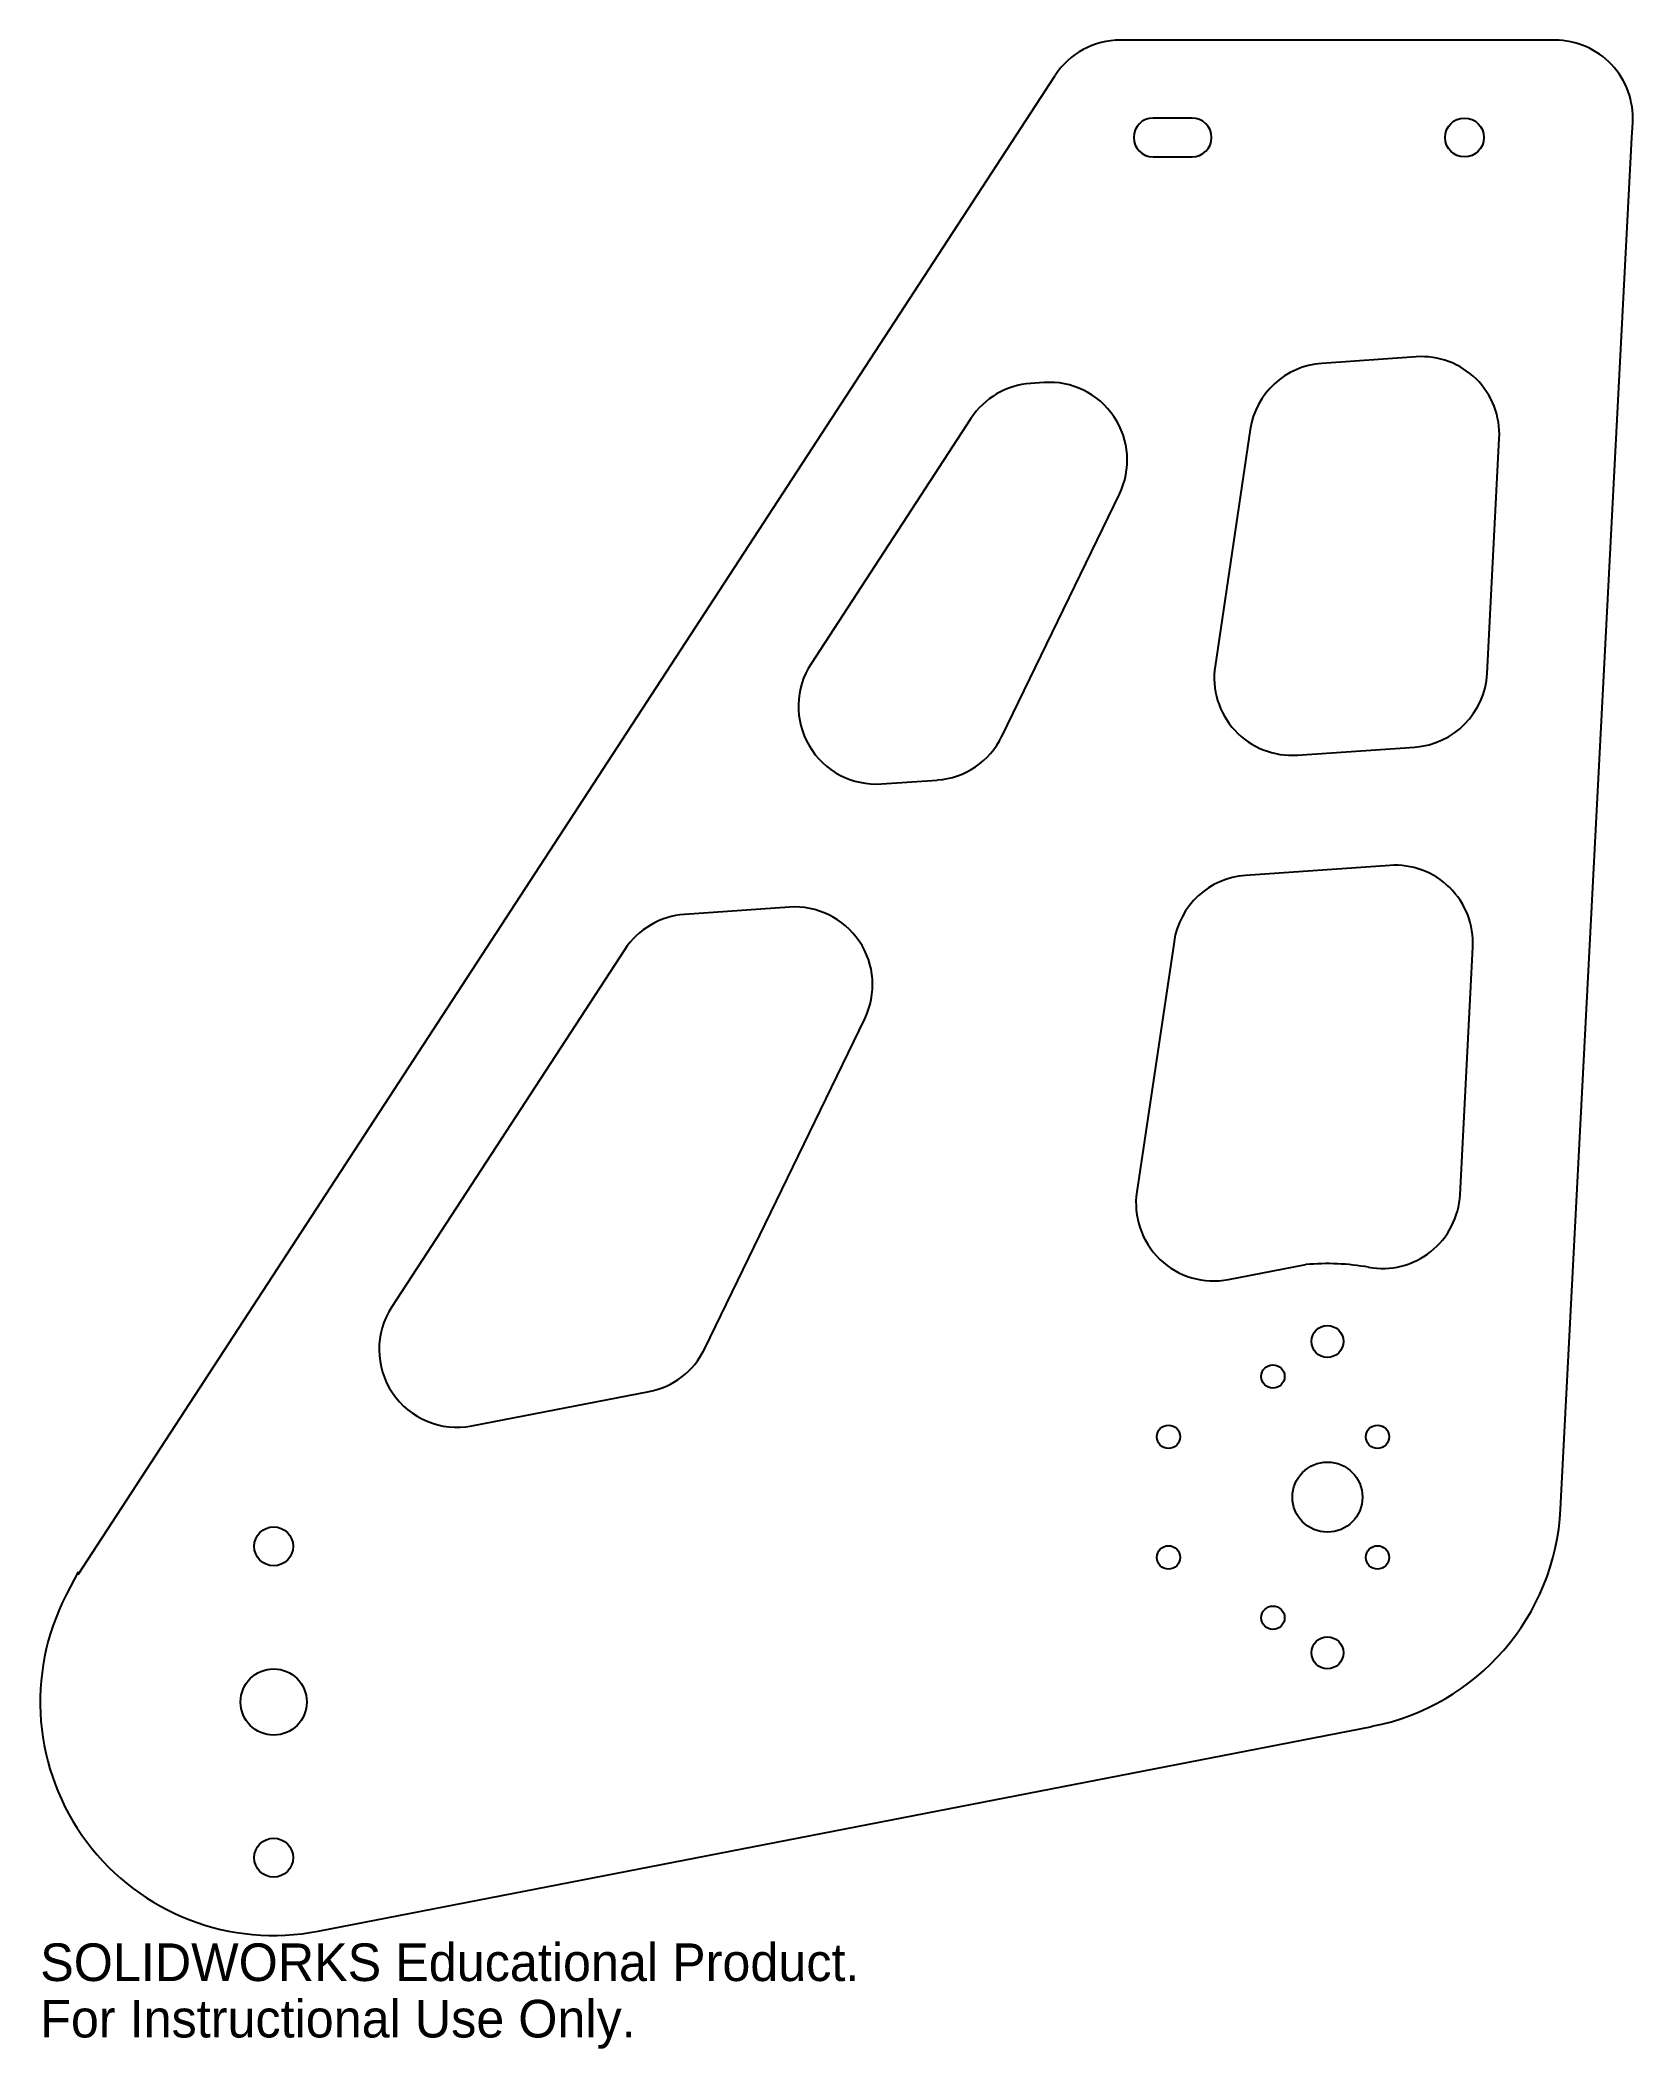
# Model space of a CAD drawing. Header units: millimetres. Extents: x -254 to -49, y -368 to -110.
import ezdxf

# ---------------------------------------------------------------- set-up
doc = ezdxf.new("R2010")
doc.units = ezdxf.units.MM
doc.linetypes.add('SLD-Solid', pattern=[0])
doc.styles.add('SLDTEXTSTYLE0', font='Arail.ttf')

msp = doc.modelspace()

# ---------------------------------------------------------------- linework, layer by layer
at = {"color": 7, "linetype": 'SLD-Solid', "lineweight": 25}
for p, q in [((-59.09, -110), (-114.94, -110)), ((-248.85, -307.12), (-123.32, -114.54)), ((-105.72, -120), (-110.72, -120)), ((-49.22, -122.5), (-49.11, -120.59)), ((-58.37, -298.74), (-49.22, -122.5)), ((-110.72, -125), (-105.72, -125)), ((-76.92, -150.68), (-89.05, -151.52)), ((-124.74, -153.98), (-126.46, -154.1)), ((-134.15, -158.62), (-154.67, -190.11)), ((-98.26, -160.02), (-102.77, -190.41)), ((-67.81, -191.36), (-66.25, -161.18)), ((-130.16, -199.44), (-115.05, -168.33)), ((-92.2, -201.86), (-77.11, -200.81)), ((-145.61, -205.54), (-138.46, -205.05)), ((-80.32, -216.02), (-98.84, -217.31)), ((-157.46, -221.39), (-170.93, -222.32)), ((-178.62, -226.84), (-208.54, -272.75)), ((-108.04, -225.82), (-112.82, -257.94)), ((-71.29, -258.33), (-69.64, -226.52)), ((-168.37, -278.17), (-147.77, -235.73)), ((-101.03, -269.23), (-91.09, -267.31)), ((-198.27, -288.03), (-175.47, -283.62)), ((-248.85, -306.79), (-250.37, -309.72)), ((-248.85, -306.79), (-248.85, -307.12)), ((-218, -352.95), (-82.6, -326.63))]:
    msp.add_line(p, q, dxfattribs=at)
for centre, radius in [((-70.72, -122.5), 2.5), ((-88.33, -277.18), 2.05), ((-95.33, -281.68), 1.5), ((-108.75, -289.43), 1.5), ((-81.9, -289.43), 1.5), ((-88.33, -297.18), 4.5), ((-223.72, -303.5), 2.5), ((-108.75, -304.93), 1.5), ((-81.9, -304.93), 1.5), ((-95.33, -312.68), 1.5), ((-88.33, -317.18), 2.05), ((-223.72, -323.5), 4.25), ((-223.72, -343.5), 2.5)]:
    msp.add_circle(centre, radius, dxfattribs=at)
for centre, radius, start, end in [((-114.94, -120), 10, 90, 146.9017), ((-59.09, -120), 10, 356.6287, 90), ((-110.72, -122.5), 2.5, 90, 270), ((-105.72, -122.5), 2.5, 270, 90), ((-88.36, -161.5), 10, 93.9485, 171.54), ((-76.23, -160.66), 10, 357.0291, 93.9485), ((-125.77, -164.08), 10, 93.9485, 146.9017), ((-124.05, -163.96), 10, 334.1084, 93.9485), ((-146.3, -195.57), 10, 146.9017, 273.9485), ((-92.88, -191.88), 10, 171.54, 273.9485), ((-77.8, -190.84), 10, 273.9485, 357.0291), ((-139.15, -195.07), 10, 273.9485, 334.1084), ((-79.63, -226), 10, 357.0291, 93.9775), ((-98.15, -227.29), 10, 93.9775, 171.54), ((-156.77, -231.36), 10, 334.1084, 93.9775), ((-170.24, -232.3), 10, 93.9775, 146.9017), ((-102.93, -259.41), 10, 171.54, 280.9392), ((-81.28, -257.81), 10, 259.8484, 357.0291), ((-88.33, -297.18), 30, 79.8484, 95.2771), ((-200.17, -278.21), 10, 146.9017, 280.9392), ((-177.37, -273.8), 10, 280.9392, 334.1084), ((-88.33, -297.18), 30, 281, 357.0291), ((-223.72, -323.5), 30, 152.6555, 281)]:
    msp.add_arc(centre, radius, start, end, dxfattribs=at)

# ---------------------------------------------------------------- texts
at = {"color": 7, "linetype": 'Continuous', "char_height": 4.8336, "attachment_point": 1, "style": 'SLDTEXTSTYLE0'}
for s, insert in [('SOLIDWORKS Educational Product.', (-253.72, -354.52)), ('For Instructional Use Only.', (-253.72, -361.77))]:
    msp.add_mtext(s, dxfattribs=dict(at, insert=insert))

doc.saveas('drawing.dxf')
